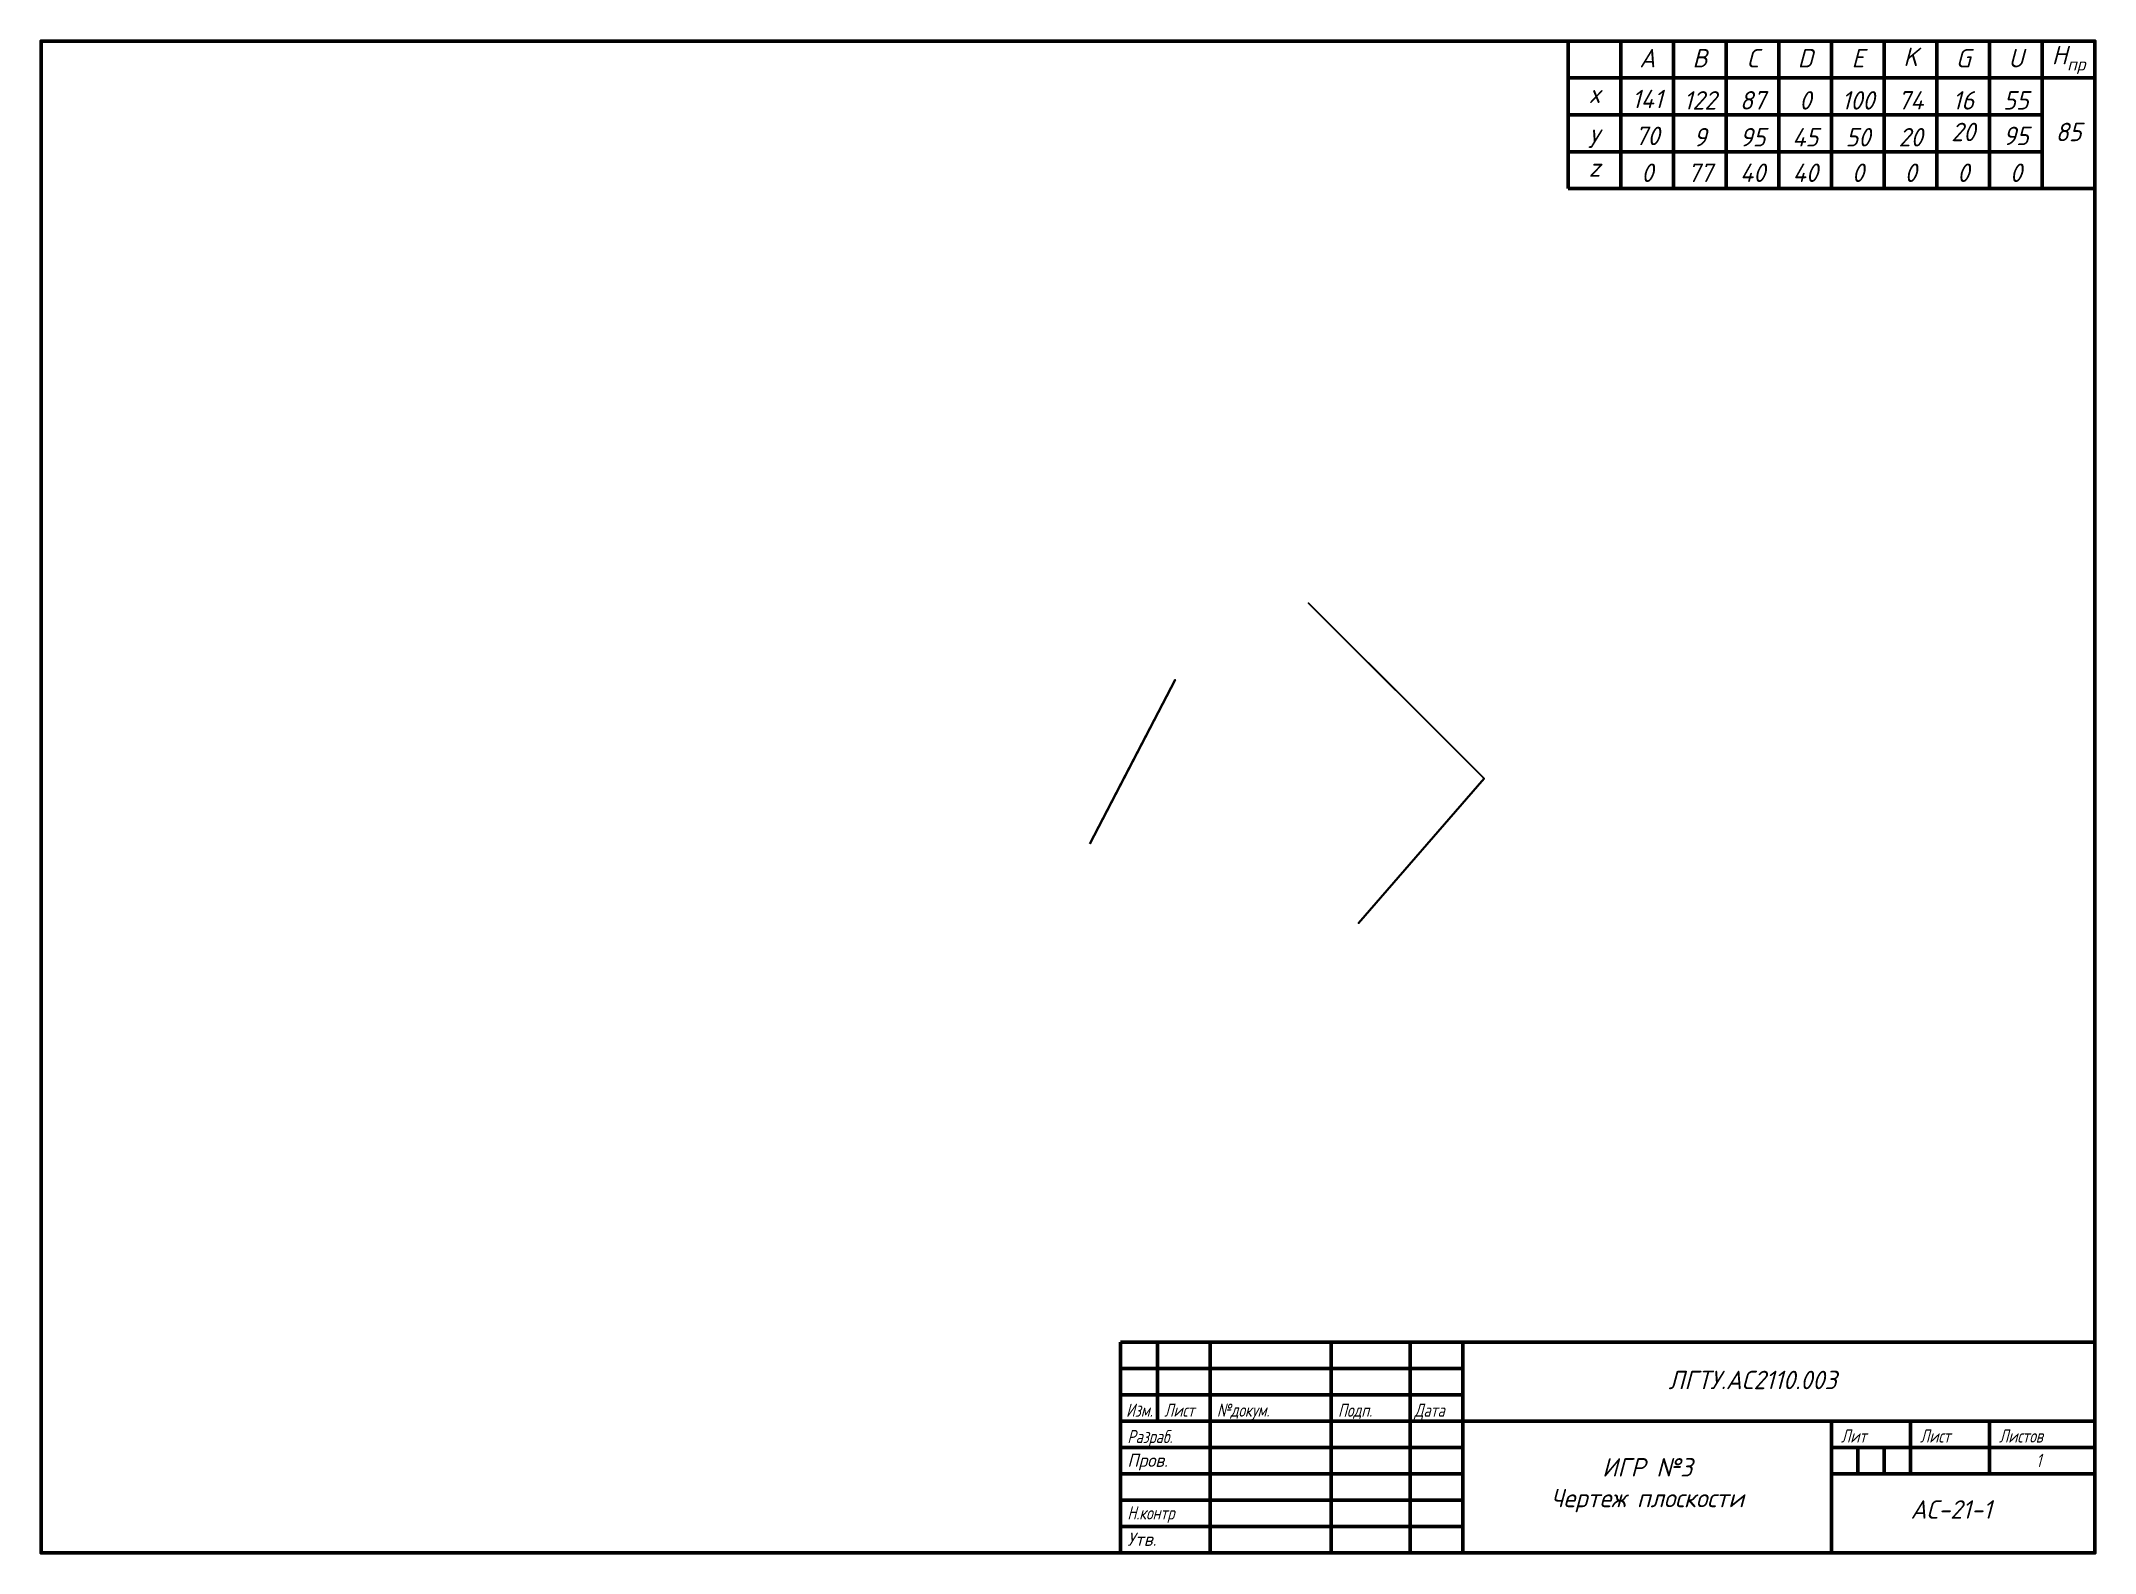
# Model space of a CAD drawing. Header units: millimetres. Extents: x -400 to -10, y -293 to -6.
import ezdxf

# ---------------------------------------------------------------- set-up
doc = ezdxf.new("R2010")
doc.units = ezdxf.units.MM
doc.styles.add('ЕСКД', font='GOST Common.ttf', dxfattribs={"oblique": 15, "height": 2.5})
doc.styles.add('ЕСКД 3.5-1.0', font='GOST Common.ttf', dxfattribs={"oblique": 15, "height": 3.5})

msp = doc.modelspace()

# ---------------------------------------------------------------- linework, layer by layer
at = {"linetype": 'ByBlock', "lineweight": 50}
for p, q in [((-110, -34), (-110, -6)), ((-100, -34), (-100, -6)), ((-90, -34), (-90, -6)), ((-80, -34), (-80, -6)), ((-70, -6), (-70, -34)), ((-60, -6), (-60, -34)), ((-50, -6), (-50, -34)), ((-40, -6), (-40, -34)), ((-30, -6), (-30, -34)), ((-20, -6), (-20, -34)), ((-110, -13), (-10, -13)), ((-110, -20), (-20, -20)), ((-20, -27), (-110, -27)), ((-110, -34), (-10, -34)), ((-10, -293), (-10, -253))]:
    msp.add_line(p, q, dxfattribs=at)
at = {"lineweight": 50}
for p, q in [((-10, -253), (-195, -253)), ((-195, -253), (-195, -293)), ((-188, -253), (-188, -268)), ((-178, -253), (-178, -293)), ((-155, -253), (-155, -293)), ((-140, -253), (-140, -293)), ((-130, -253), (-130, -293)), ((-195, -258), (-130, -258)), ((-130, -263), (-195, -263)), ((-10, -268), (-195, -268)), ((-60, -268), (-60, -293)), ((-45, -268), (-45, -278)), ((-30, -268), (-30, -278)), ((-195, -273), (-130, -273)), ((-60, -273), (-10, -273)), ((-55, -273), (-55, -278)), ((-50, -273), (-50, -278)), ((-130, -278), (-195, -278)), ((-60, -278), (-10, -278)), ((-130, -283), (-195, -283)), ((-130, -288), (-195, -288))]:
    msp.add_line(p, q, dxfattribs=at)
for p, q in [((-10, -293), (-195, -293)), ((-195, -293), (-10, -293))]:
    msp.add_line(p, q)
at = {"linetype": 'ByBlock', "lineweight": 50}
msp.add_lwpolyline([(-195, -293), (-10, -293), (-10, -6), (-195, -6), (-400, -6), (-400, -293)], close=True, dxfattribs=at)
at = {"color": 6, "linetype": 'Continuous', "lineweight": 25}
msp.add_polyline3d([(-126, -146, 23.95), (-149.82, -173.48, 59.6), (-126, -146, 54.8), (-159.32, -112.68, 36.5), (-136.81, -135.19, 11.2)], close=True, dxfattribs=at)
msp.add_polyline3d([(-200.86, -158.42, 44.13), (-194.05, -145.34, 27.44), (-184.64, -127.23, 36.5), (-200.86, -158.42, 44.13)], dxfattribs=at)

# ---------------------------------------------------------------- texts
at = {"color": 7, "linetype": 'Continuous', "lineweight": 25, "char_height": 3.5, "attachment_point": 5, "style": 'ЕСКД 3.5-1.0'}
for s, heights, insert in [('\\pxqc;A', [11], (-95, -9.25)), ('\\pxqc;B', [11], (-85, -9.25)), ('\\pxqc;C', [11], (-75, -9.25)), ('\\pxqc;D', [11], (-65, -9.25)), ('\\pxqc;E', [11], (-55, -9.25)), ('\\pxqc;K', [11], (-45, -9)), ('\\pxqc;G', [11], (-35, -9.25)), ('\\pxqc;U', [11], (-25, -9.25)), ('\\A1;\\pxqc;{\\T1;H\\H0.7x;\\S^ пр;}', [11], (-15, -9.25)), ('\\pxqc;x', [5.5], (-105, -16)), ('141', [11], (-95, -17)), ('\\pxqc;122', [11], (-85, -17.25)), ('\\pxqc;87', [11], (-75, -17.25)), ('\\pxqc;0', [11], (-65, -17.25)), ('\\pxqc;100', [11], (-55, -17.25)), ('\\pxqc;74', [11], (-45, -17.25)), ('\\pxqc;16', [11], (-35, -17.25)), ('\\pxqc;55', [11], (-25, -17.25)), ('\\pxqc;y', [4.5], (-105, -24)), ('\\pxqc;70', [11], (-95, -24)), ('\\pxqc;9', [11], (-85, -24.25)), ('\\pxqc;95', [11], (-75, -24.25)), ('\\pxqc;45', [11], (-65, -24.25)), ('\\pxqc;50', [11], (-55, -24.25)), ('\\pxqc;20', [11], (-45, -24.25)), ('\\pxqc;20', [11], (-35, -23.25)), ('\\pxqc;95', [11], (-25, -24)), ('\\pxqc;85', [11], (-15, -23.25)), ('\\pxqc;z', [5.25], (-105, -30)), ('\\pxqc;0', [11], (-95, -31)), ('\\pxqc;77', [11], (-85, -31)), ('\\pxqc;40', [11], (-75, -31)), ('\\pxqc;40', [11], (-65, -31)), ('\\pxqc;0', [11], (-55, -31)), ('\\pxqc;0', [11], (-45, -31)), ('\\pxqc;0', [11], (-35, -31)), ('\\pxqc;0', [11], (-25, -31))]:
    msp.add_mtext_dynamic_manual_height_columns(s, width=10, gutter_width=17.5, heights=heights, dxfattribs=dict(at, insert=insert))
at = {"attachment_point": 1, "style": 'ЕСКД'}
for s, width, gutter_width, heights, insert, char_height in [('ЛГТУ.АС2110.003', 40.3791, 12.5, [5], (-91, -258.42), 3.5), ('{\\W0.8;Изм.}', 5.9845, 12.5, [3.34], (-193.98, -264.66), 2.5), ('{\\W0.8;Лист}', 10, 12.5, [5], (-186.73, -264.66), 2.5), ('{\\W0.8;№докум.}', 17.5, 12.5, [5], (-176.73, -264.64), 2.5), ('{\\W0.8;Подп.}', 10, 12.5, [5], (-153.73, -264.66), 2.5), ('{\\W0.8;Дата}', 10, 12.5, [5], (-139.23, -264.66), 2.5), ('{\\W0.8;Разраб.}', 10, 12.5, [5], (-193.73, -269.66), 2.5), ('{\\W0.8;Лит}', 10, 12.5, [5], (-58.19, -269.55), 2.5), ('{\\W0.8;Лист}', 10, 12.5, [5], (-43.19, -269.55), 2.5), ('{\\W0.8;Листов}', 10, 12.5, [5], (-28.19, -269.55), 2.5), ('Пров.', 10, 12.5, [5], (-193.73, -274.16), 2.5), ('\\pxqc;ИГР №3\\PЧертеж плоскости', 70, 0, [15.7], (-130, -275), 3.5), ('{\\W0.8;1}', 2.5, 12.5, [2.91], (-21.14, -274.19), 2.5), ('{\\W0.8;Н.контр}', 10, 12.5, [5], (-193.73, -284.16), 2.5), ('АС-21-1', 25, 12.5, [5], (-45, -283), 3.5), ('Утв.', 10, 12.5, [5], (-193.73, -289.16), 2.5)]:
    msp.add_mtext_dynamic_manual_height_columns(s, width=width, gutter_width=gutter_width, heights=heights, dxfattribs=dict(at, insert=insert, char_height=char_height))

doc.saveas('drawing.dxf')
